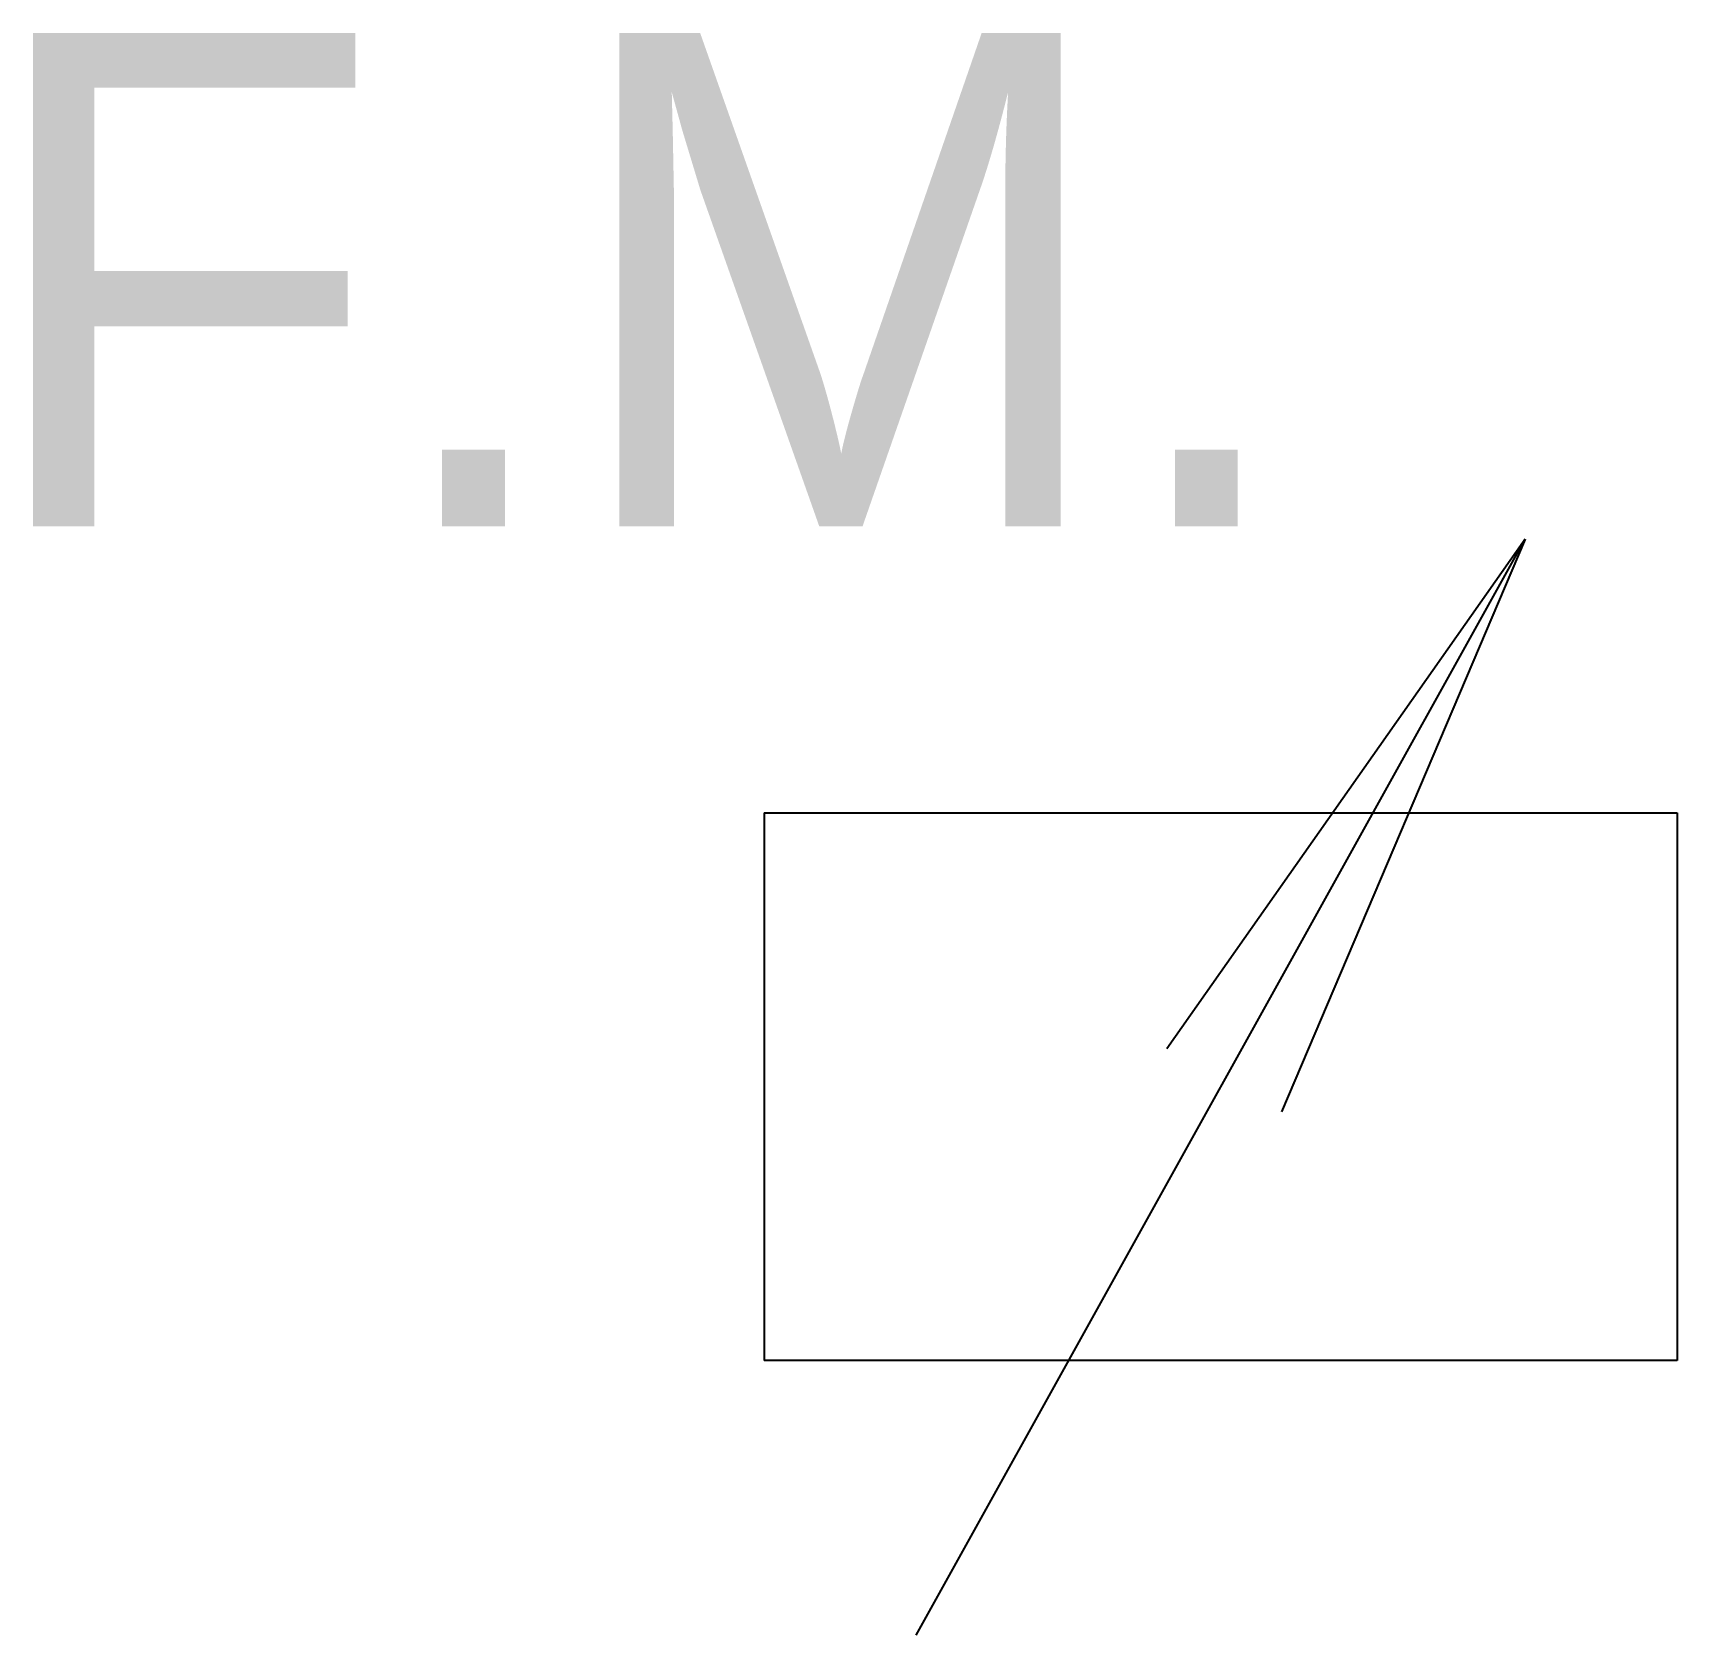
# Model space of a CAD drawing. Header units: metres. Extents: x -21657.5 to -21640.8, y -12521 to -12504.8.
import ezdxf

# ---------------------------------------------------------------- set-up
doc = ezdxf.new("R2010")
doc.units = ezdxf.units.M

msp = doc.modelspace()

# ---------------------------------------------------------------- linework, layer by layer
for p, q in [((-21648.55, -12521.05), (-21642.38, -12509.95)), ((-21642.38, -12509.95), (-21646.01, -12515.11)), ((-21642.38, -12509.95), (-21644.85, -12515.75)), ((-21650.09, -12512.72), (-21640.84, -12512.72)), ((-21650.09, -12512.72), (-21650.09, -12518.27)), ((-21640.84, -12512.72), (-21640.84, -12518.27)), ((-21640.84, -12518.27), (-21650.09, -12518.27))]:
    msp.add_line(p, q)

# ---------------------------------------------------------------- texts
msp.add_text('F.M.', height=5).set_placement((-21658.05, -12509.82))

doc.saveas('drawing.dxf')
